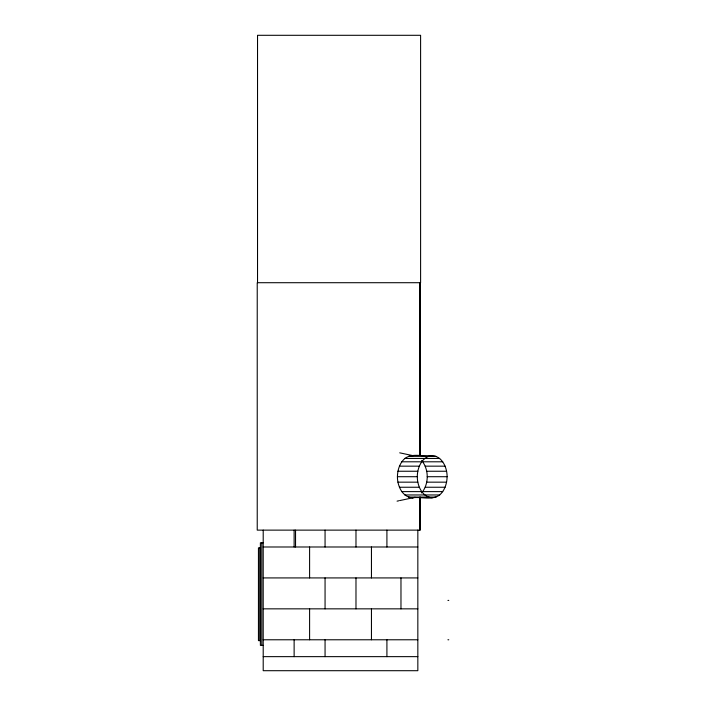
<?xml version="1.0" encoding="UTF-8"?>
<svg xmlns="http://www.w3.org/2000/svg" width="706" height="706" viewBox="0 0 706 706"><rect width="100%" height="100%" fill="white"/><g stroke="black" fill="none" stroke-linecap="round" stroke-linejoin="round"><path stroke-width="1.06" d="M397.416 476.709C397.557 469.984 399.702 463.012 404.873 458.441C412.728 452.661 423.309 456.985 432.204 455.617C442.38 456.341 447.136 467.725 447.119 476.709C446.969 483.425 444.824 490.405 439.661 494.968C431.807 500.748 421.217 496.424 412.322 497.792C402.146 497.077 397.39 485.684 397.416 476.709L417.299 476.709C417.272 485.684 422.029 497.077 432.204 497.792M417.299 476.709C417.272 467.725 422.029 456.341 432.204 455.617M421.632 492.956C429.098 484.042 429.098 469.366 421.632 460.453M397.072 501.145L398.837 500.775M399.72 500.58L415.154 497.298M412.322 497.792L414.254 497.43M408.465 456.341L436.061 456.341M404.873 458.441L439.661 458.441M401.785 461.795L421.659 461.795M422.868 461.795L442.75 461.795M399.411 466.163L419.293 466.163M425.241 466.163L445.115 466.163M397.919 471.246L417.802 471.246M426.724 471.246L446.607 471.246M427.236 476.709L447.119 476.709M397.919 482.163L417.802 482.163M426.724 482.163L446.607 482.163M399.411 487.246L419.293 487.246M425.241 487.246L445.115 487.246M401.785 491.614L421.659 491.614M422.868 491.614L442.75 491.614M404.873 494.968L439.661 494.968M408.465 497.077L436.061 497.077M263.206 542.773L260.39 542.773L260.39 645.399L263.206 645.399M263.206 546.991L417.837 546.991M260.417 547.847L258.449 547.847L258.449 640.624L260.417 640.624M263.206 577.923L417.837 577.923M447.922 600.409L448.769 600.409M263.206 608.846L417.837 608.846M263.206 639.777L417.837 639.777M447.922 639.777L448.769 639.777M263.206 656.642L417.837 656.642M399.72 452.828L413.098 455.679M420.299 282.709L420.299 455.352M420.299 497.139L420.299 530.127L257.231 530.127L257.231 282.709L420.599 282.709L420.599 35.3L257.531 35.3L257.531 282.709M419.743 282.709L419.743 455.352M419.743 497.139L419.743 530.127M417.837 530.127L417.837 670.7L263.206 670.7L263.206 530.127M400.973 577.923L400.973 608.846M386.914 530.127L386.914 546.991M386.914 639.777L386.914 656.642M371.453 546.991L371.453 577.923M371.453 608.846L371.453 639.777M355.983 530.127L355.983 546.991M355.983 577.923L355.983 608.846M325.06 530.127L325.06 546.991M325.06 577.923L325.06 608.846M325.06 639.777L325.06 656.642M309.599 546.991L309.599 577.923M309.599 608.846L309.599 639.777M295.54 530.127L295.54 546.991M294.128 530.127L294.128 546.991M294.128 639.777L294.128 656.642M261.802 542.773L261.802 645.399M259.852 547.847L259.852 640.624"/></g></svg>
